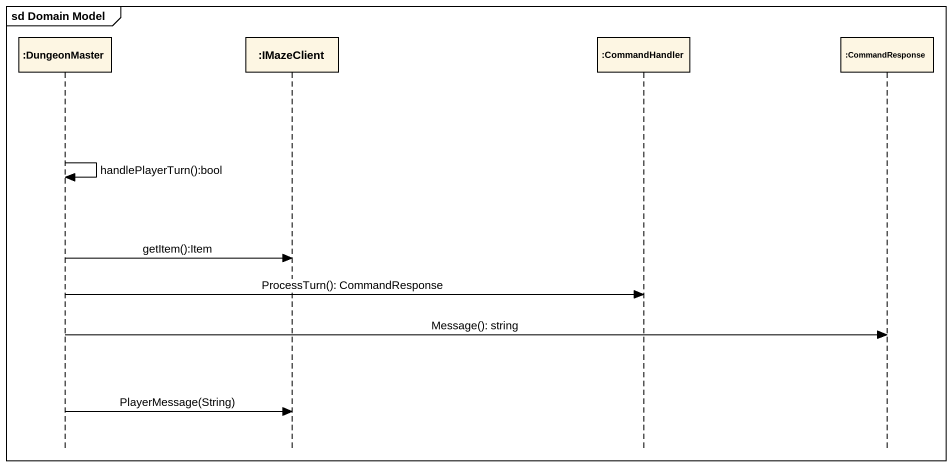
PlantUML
@startuml
mainframe sd Domain Model
hide footbox
participant ":DungeonMaster" as DungeonMaster
participant ":IMazeClient" as IMazeClient
participant ":CommandHandler" as CommandHandler
participant ":CommandResponse" as CommandResponse

DungeonMaster -> DungeonMaster : handlePlayerTurn():bool
DungeonMaster -> IMazeClient : getItem():Item
DungeonMaster -> CommandHandler : ProcessTurn(): CommandResponse
DungeonMaster -> CommandResponse : Message(): string
DungeonMaster -> IMazeClient : PlayerMessage(String)
@enduml
